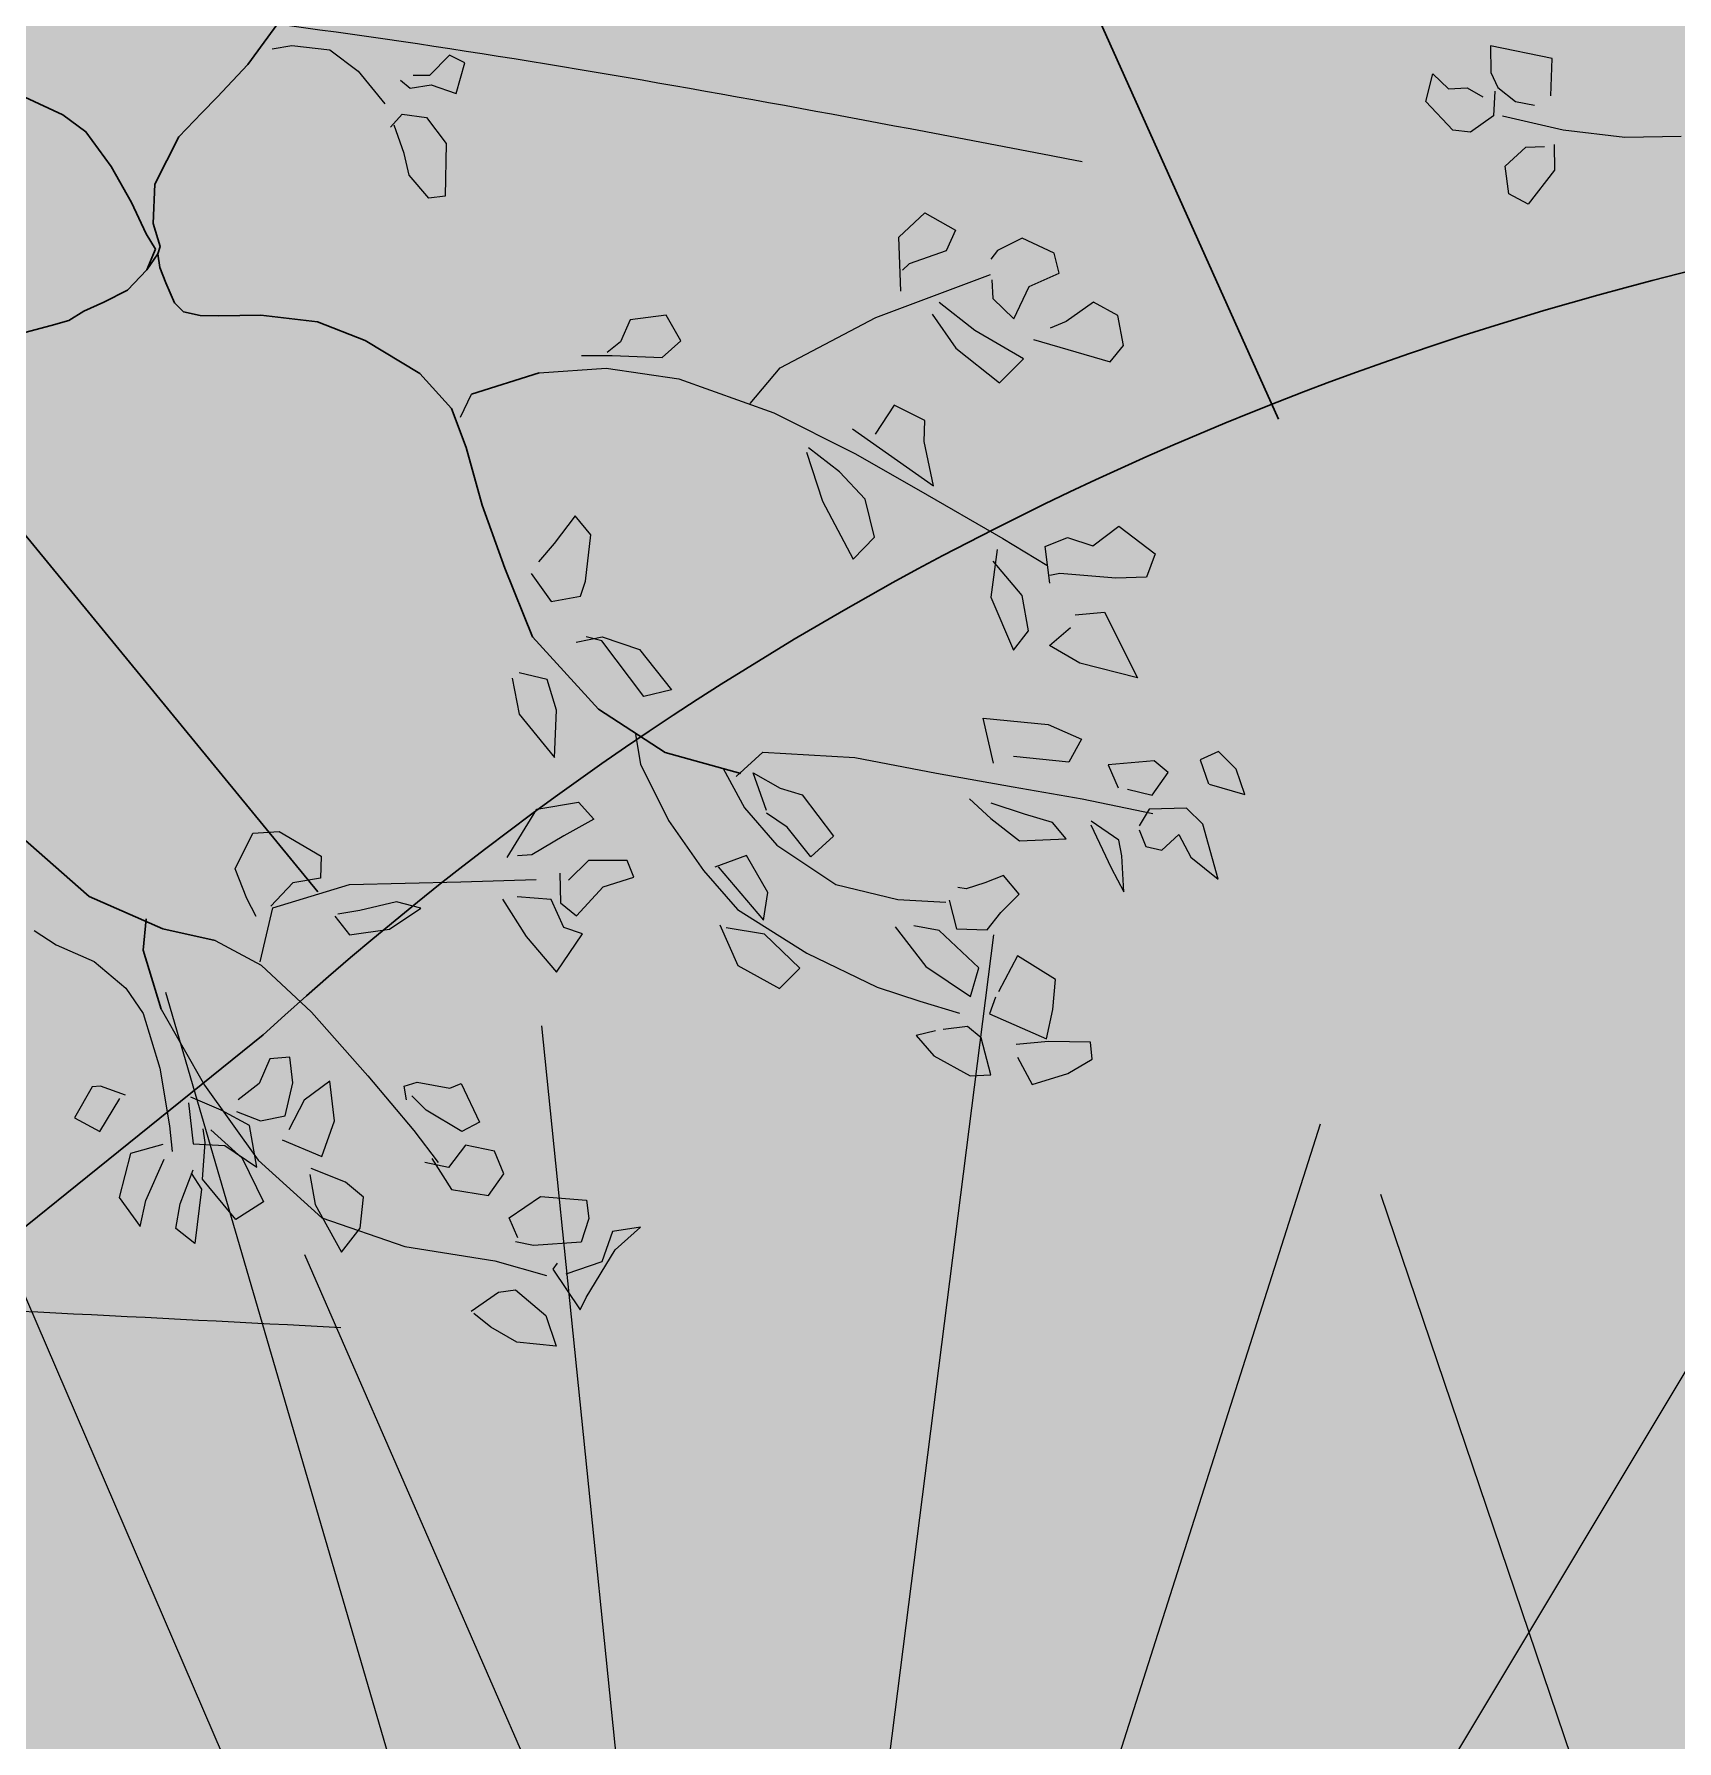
# Model space of a CAD drawing. Header units: millimetres. Extents: x 5637 to 6048, y 3385 to 3927.
# Drawn here: x 5688.579 to 5690.806, y 3712.512 to 3714.825 of the extents above; entities that cross this region are included whole.
import ezdxf

# ---------------------------------------------------------------- set-up
doc = ezdxf.new("R2010")
doc.units = ezdxf.units.MM
doc.layers.add('Contour Lines', color=253, linetype='Continuous')
for name, color, linetype, lineweight in [('fences', 224, 'ограждение1', 80), ('ground 1', 7, 'Continuous', 30), ('hatch', 253, 'Continuous', 13), ('project gr', 250, 'Continuous', 30), ('road', 19, 'Continuous', 30), ('trees new', 7, 'Continuous', 20)]:
    doc.layers.add(name, color=color, linetype=linetype, lineweight=lineweight)
doc.layers.add('plants1', color=7, linetype='Continuous', true_color=0x89ee5d)
doc.styles.get("Standard").update_dxf_attribs({"font": 'arial.ttf'})
doc.linetypes.add('ограждение1', pattern='A,0.25,-0.1,[133,ltypeshp.shx,S=0.1,R=0,X=-0.1,Y=0],-0.1,1', length=1.45)
pattern_1 = [(45, (2816.368087035456, -1263.747613335156), (-0.7071067811865475, 0.7071067811865476), [])]

# ---------------------------------------------------------------- blocks, each defined once
blk = doc.blocks.new('LCCNDP03')
at = {"color": 0}
for p in [(-0.0941751509123514, 0.5128784620990025), (0.119837374692379, 0.4960964139100846), (0.0007915872735804, 0.4899971324113929), (-0.1994896073190609, 0.4570397120349153), (-0.2952287694253319, 0.4376425614932206), (-0.3152544819004565, 0.3610872141856145)]:
    blk.add_line(p, (-0.0090029059731876, -0.0058595536021218), dxfattribs=at)
at = {"color": 0, "flags": 1}
for tag, p in [('SIZE', (0, 0)), ('ITEM', (0, -0.0700688742732072))]:
    blk.add_attdef(tag, p, '', height=0.0408735099927135, dxfattribs=at)
blk = doc.blocks.new('0124')
at = {"color": 33, "linetype": 'Continuous'}
for p, q in [((2624.075812313599, 4778.553252549012), (2624.109210928978, 4778.558901719708)), ((2624.109210928978, 4778.558901719708), (2624.173959873448, 4778.551299334513)), ((2624.173959873448, 4778.551299334513), (2624.221908092302, 4778.515014463603)), ((2624.221908092302, 4778.515014463603), (2624.2668623278, 4778.459888878265)), ((2624.528308777029, 4778.00404593136), (2624.6421509772, 4778.011910503102)), ((2624.6421509772, 4778.011910503102), (2624.764862149226, 4777.9938133449)), ((2624.764862149226, 4777.9938133449), (2624.925881777009, 4777.936213347312)), ((2624.395417682235, 4777.929155508103), (2624.413762464148, 4777.968061055823)), ((2624.925881777009, 4777.936213347312), (2625.063568805465, 4777.867262821314)), ((2625.063568805465, 4777.867262821314), (2625.171435537018, 4777.805514162021)), ((2625.171435537018, 4777.805514162021), (2625.314027892635, 4777.723557446203)), ((2625.314027892635, 4777.723557446203), (2625.388843855558, 4777.678281503296)), ((2624.691735309359, 4777.391141390217), (2624.700112159298, 4777.340674938947)), ((2624.86236734337, 4777.320259214794), (2624.907288573397, 4777.361239093367)), ((2624.907288573397, 4777.361239093367), (2625.063595433676, 4777.352074424795)), ((2625.063595433676, 4777.352074424795), (2625.201885626315, 4777.325789550803)), ((2624.700112159298, 4777.340674938947), (2624.74742530919, 4777.245224536375)), ((2625.201885626315, 4777.325789550803), (2625.331867350939, 4777.302725382162)), ((2625.331867350939, 4777.302725382162), (2625.448770568346, 4777.282239763896)), ((2625.448770568346, 4777.282239763896), (2625.568232711383, 4777.257063389853)), ((2624.74742530919, 4777.245224536375), (2624.806729566792, 4777.160872371729)), ((2624.806729566792, 4777.160872371729), (2624.864267649559, 4777.094809457924)), ((2624.864267649559, 4777.094809457924), (2624.98180868085, 4777.020678572178)), ((2622.260327160922, 4777.032809477346), (2622.157639832362, 4777.056377222089)), ((2623.979652822158, 4777.042185364082), (2624.057514652431, 4777.000367973333)), ((2622.365184239902, 4777.019957731182), (2622.260327160922, 4777.032809477346)), ((2622.460336671237, 4777.021898144671), (2622.365184239902, 4777.019957731182)), ((2624.98180868085, 4777.020678572178), (2625.101237723971, 4776.962792704622)), ((2624.057514652431, 4777.000367973333), (2624.142609120824, 4776.920869797383)), ((2625.101237723971, 4776.962792704622), (2625.17357146409, 4776.939471444758)), ((2623.887797130992, 4776.925811362231), (2623.961498983903, 4776.797010432563)), ((2624.142609120824, 4776.920869797383), (2624.238305295412, 4776.812583865196)), ((2625.17357146409, 4776.939471444758), (2625.240406806614, 4776.919197001598)), ((2624.238305295412, 4776.812583865196), (2624.316018168937, 4776.719891769007)), ((2623.961498983903, 4776.797010432563), (2624.052314610334, 4776.669930510523)), ((2624.316018168937, 4776.719891769007), (2624.35724299151, 4776.665683069817)), ((2624.052314610334, 4776.669930510523), (2624.159940265776, 4776.571847412783)), ((2624.159940265776, 4776.571847412783), (2624.300726858238, 4776.523616151588)), ((2624.300726858238, 4776.523616151588), (2624.45330684362, 4776.499222425935)), ((2624.45330684362, 4776.499222425935), (2624.540645624485, 4776.474113238496))]:
    blk.add_line(p, q, dxfattribs=at)
at = {"color": 92, "linetype": 'Continuous'}
for p, q in [((2624.376583329967, 4778.542467448973), (2624.342432055883, 4778.507947837228)), ((2624.402275801711, 4778.529543064109), (2624.376583329967, 4778.542467448973)), ((2624.387867480439, 4778.477140509218), (2624.402275801711, 4778.529543064109)), ((2624.293788647302, 4778.500153191775), (2624.309982979333, 4778.486270612655)), ((2624.309982979333, 4778.486270612655), (2624.345264692998, 4778.491813936047)), ((2624.342432055883, 4778.507947837228), (2624.315033372011, 4778.508039197382)), ((2624.345264692998, 4778.491813936047), (2624.387867480439, 4778.477140509218)), ((2624.2768338985, 4778.420509590467), (2624.296058622271, 4778.442200081759)), ((2624.299727464654, 4778.375804552546), (2624.282709331624, 4778.423971088866)), ((2624.296058622271, 4778.442200081759), (2624.337316969467, 4778.436741684241)), ((2624.337316969467, 4778.436741684241), (2624.370650357803, 4778.392944190875)), ((2624.370650357803, 4778.392944190875), (2624.369170915556, 4778.303266158714)), ((2624.307949264619, 4778.338805063286), (2624.299727464654, 4778.375804552546)), ((2624.341598653993, 4778.30031925336), (2624.307949264619, 4778.338805063286)), ((2624.369170915556, 4778.303266158714), (2624.341598653993, 4778.30031925336)), ((2625.137972245276, 4778.23384747523), (2625.181977110303, 4778.275387635235)), ((2625.181977110303, 4778.275387635235), (2625.23409552294, 4778.245703560975)), ((2625.141110552645, 4778.14236990773), (2625.137972245276, 4778.23384747523)), ((2625.23409552294, 4778.245703560975), (2625.217880761916, 4778.210903523651)), ((2625.346683629485, 4778.232256928357), (2625.304820128152, 4778.211127131906)), ((2625.400956343391, 4778.207014642621), (2625.346683629485, 4778.232256928357)), ((2625.217880761916, 4778.210903523651), (2625.155168237249, 4778.188714389862)), ((2625.304820128152, 4778.211127131906), (2625.293575526157, 4778.196571598669)), ((2625.409356002294, 4778.173048604315), (2625.400956343391, 4778.207014642621)), ((2625.155168237249, 4778.188714389862), (2625.144146025594, 4778.177951807291)), ((2625.295296744884, 4778.161482039956), (2625.29723982064, 4778.130176336109)), ((2625.35887760195, 4778.150146716257), (2625.409356002294, 4778.173048604315)), ((2625.332989617421, 4778.095368800395), (2625.35887760195, 4778.150146716257)), ((2625.194578753397, 4778.103484181212), (2625.234647784232, 4778.045596585033)), ((2625.266640209144, 4778.075674674911), (2625.206134275215, 4778.123342568739)), ((2625.29723982064, 4778.130176336109), (2625.332989617421, 4778.095368800395)), ((2625.467885493895, 4778.12397237292), (2625.4215451602, 4778.090934110966)), ((2625.509062634658, 4778.101017571795), (2625.467885493895, 4778.12397237292)), ((2624.682865659675, 4778.093925917239), (2624.666512756551, 4778.056847647428)), ((2624.743792271878, 4778.101767041479), (2624.682865659675, 4778.093925917239)), ((2624.768652917896, 4778.058466326534), (2624.743792271878, 4778.101767041479)), ((2625.348852333976, 4778.027496202635), (2625.266640209144, 4778.075674674911)), ((2625.4215451602, 4778.090934110966), (2625.394425535681, 4778.079595702766)), ((2625.518367300995, 4778.0502639799), (2625.509062634658, 4778.101017571795)), ((2624.666512756551, 4778.056847647428), (2624.643704509718, 4778.038406582941)), ((2624.736740459975, 4778.029907769392), (2624.768652917896, 4778.058466326534)), ((2625.365914900111, 4778.060722309587), (2625.495962345253, 4778.022667631605)), ((2625.495962345253, 4778.022667631605), (2625.518367300995, 4778.0502639799)), ((2624.599945772489, 4778.033364852527), (2624.651910596953, 4778.033361902041)), ((2624.651910596953, 4778.033361902041), (2624.736740459975, 4778.029907769392)), ((2625.234647784232, 4778.045596585033), (2625.308697113789, 4777.9872454225)), ((2625.308697113789, 4777.9872454225), (2625.348852333976, 4778.027496202635)), ((2625.129775578348, 4777.949047669179), (2625.097608869612, 4777.899963538724)), ((2625.182111833419, 4777.923156812242), (2625.129775578348, 4777.949047669179)), ((2625.059401974754, 4777.909053575349), (2625.196426473927, 4777.812769799339)), ((2625.180968554557, 4777.887468532064), (2625.182111833419, 4777.923156812242)), ((2625.037198447044, 4777.83655846547), (2624.984770087364, 4777.876912008407)), ((2625.196426473927, 4777.812769799339), (2625.180968554557, 4777.887468532064)), ((2624.9815013259, 4777.869496247782), (2625.008757684718, 4777.786498326141)), ((2625.08075889634, 4777.789884128486), (2625.037198447044, 4777.83655846547)), ((2625.008757684718, 4777.786498326141), (2625.060636586483, 4777.688361547244)), ((2625.096843736576, 4777.725799933492), (2625.08075889634, 4777.789884128486)), ((2624.589680558628, 4777.761619394905), (2624.553881780837, 4777.715034554)), ((2624.616149524823, 4777.729637786454), (2624.589680558628, 4777.761619394905)), ((2624.606823994475, 4777.651066522542), (2624.616149524823, 4777.729637786454)), ((2625.46635148435, 4777.710980060613), (2625.510808986418, 4777.744128717775)), ((2625.510808986418, 4777.744128717775), (2625.572305148804, 4777.697160311499)), ((2624.553881780837, 4777.715034554), (2624.527489038157, 4777.683870593352)), ((2625.060636586483, 4777.688361547244), (2625.096843736576, 4777.725799933492)), ((2625.304408533456, 4777.704498243967), (2625.293999430604, 4777.623713307632)), ((2625.385962045307, 4777.709610302776), (2625.423699617606, 4777.724894254386)), ((2625.393658391466, 4777.647537604382), (2625.385962045307, 4777.709610302776)), ((2625.423699617606, 4777.724894254386), (2625.46635148435, 4777.710980060613)), ((2625.347083263164, 4777.626684062594), (2625.297599807544, 4777.685119086894)), ((2625.572305148804, 4777.697160311499), (2625.557706297668, 4777.65769742859)), ((2624.514987019311, 4777.664058574276), (2624.549044247676, 4777.616417213887)), ((2624.598718401523, 4777.625680209069), (2624.606823994475, 4777.651066522542)), ((2625.410689363783, 4777.664035636589), (2625.393472409506, 4777.660477009706)), ((2625.505652677065, 4777.65618592755), (2625.410689363783, 4777.664035636589)), ((2625.557706297668, 4777.65769742859), (2625.505652677065, 4777.65618592755)), ((2624.549044247676, 4777.616417213887), (2624.598718401523, 4777.625680209069)), ((2625.293999430604, 4777.623713307632), (2625.332201609199, 4777.5339858462)), ((2625.357737450964, 4777.566724270537), (2625.347083263164, 4777.626684062594)), ((2625.436814043577, 4777.594037132432), (2625.48622582359, 4777.598747410577)), ((2625.48622582359, 4777.598747410577), (2625.542056103913, 4777.487445888044)), ((2624.591311138392, 4777.547758582978), (2624.63529654721, 4777.556588449501)), ((2624.634896564585, 4777.549766595782), (2624.607897596684, 4777.556675261753)), ((2624.63529654721, 4777.556588449501), (2624.698304377265, 4777.535402102375)), ((2625.332201609199, 4777.5339858462), (2625.357737450964, 4777.566724270537)), ((2625.393132769306, 4777.541826703788), (2625.428939403459, 4777.572434140509)), ((2624.705919783652, 4777.455837548278), (2624.634896564585, 4777.549766595782)), ((2624.698304377265, 4777.535402102375), (2624.752858219548, 4777.466776039889)), ((2625.444300670321, 4777.512198360439), (2625.393132769306, 4777.541826703788)), ((2625.542056103913, 4777.487445888044), (2625.444300670321, 4777.512198360439)), ((2624.482843977963, 4777.486409087727), (2624.494395050174, 4777.425634598352)), ((2624.542251332787, 4777.484450104899), (2624.494718809288, 4777.49560202117)), ((2624.558105926321, 4777.432550363416), (2624.542251332787, 4777.484450104899)), ((2624.752858219548, 4777.466776039889), (2624.705919783652, 4777.455837548278)), ((2624.494395050174, 4777.425634598352), (2624.554335546806, 4777.352133729021)), ((2624.554335546806, 4777.352133729021), (2624.558105926321, 4777.432550363416)), ((2625.281055869474, 4777.419067414681), (2625.390953322781, 4777.408064874013)), ((2625.298312638888, 4777.342748116472), (2625.281055869474, 4777.419067414681)), ((2625.390953322781, 4777.408064874013), (2625.447148318498, 4777.383462863634)), ((2625.447148318498, 4777.383462863634), (2625.425959823324, 4777.34439091184)), ((2625.425959823324, 4777.34439091184), (2625.332026721998, 4777.353699874804)), ((2625.679278989313, 4777.362245035879), (2625.648211294701, 4777.348094233787)), ((2625.709647212957, 4777.33232113616), (2625.679278989313, 4777.362245035879)), ((2624.891070360624, 4777.32630235231), (2624.936767625705, 4777.300038645529)), ((2624.913789642951, 4777.262591273814), (2624.891070360624, 4777.32630235231)), ((2625.570641288538, 4777.346554601892), (2625.492769458356, 4777.339711582398)), ((2625.492769458356, 4777.339711582398), (2625.509379752398, 4777.30070059654)), ((2625.567218770539, 4777.288182273583), (2625.594065123051, 4777.326927054353)), ((2625.594065123051, 4777.326927054353), (2625.570641288538, 4777.346554601892)), ((2625.648211294701, 4777.348094233787), (2625.662849960969, 4777.307679191608)), ((2625.724152285033, 4777.289627594837), (2625.709647212957, 4777.33232113616)), ((2624.936767625705, 4777.300038645529), (2624.973900043862, 4777.288734403171)), ((2625.52529957298, 4777.298247519119), (2625.567218770539, 4777.288182273583)), ((2625.663746845383, 4777.306864494293), (2625.724152285033, 4777.289627594837)), ((2624.47447784177, 4777.182607522347), (2624.52464879911, 4777.264867110053)), ((2624.52464879911, 4777.264867110053), (2624.595265320332, 4777.276703627436)), ((2624.595265320332, 4777.276703627436), (2624.620970463, 4777.247806119641)), ((2624.973900043862, 4777.288734403171), (2625.027428488742, 4777.218653368008)), ((2625.257898619978, 4777.281972029682), (2625.293742027461, 4777.248683226742)), ((2625.350858445016, 4777.255985641676), (2625.294312012667, 4777.27451593559)), ((2625.562075033818, 4777.264899503984), (2625.545278856107, 4777.236216751608)), ((2625.625479271382, 4777.266507600198), (2625.562075033818, 4777.264899503984)), ((2625.653156308474, 4777.239018696624), (2625.625479271382, 4777.266507600198)), ((2624.620970463, 4777.247806119641), (2624.570180876174, 4777.219596829388)), ((2624.948953475145, 4777.233901289707), (2624.913522987867, 4777.258043371335)), ((2625.293742027461, 4777.248683226742), (2625.342547147238, 4777.210823892145)), ((2625.398212842919, 4777.241795726548), (2625.350858445016, 4777.255985641676)), ((2625.421182800948, 4777.214582810985), (2625.398212842919, 4777.241795726548)), ((2625.463184177727, 4777.237986292022), (2625.497652820199, 4777.16521679155)), ((2625.510808805833, 4777.212371689753), (2625.463539628954, 4777.244048646028)), ((2625.678893409912, 4777.146220667915), (2625.653156308474, 4777.239018696624)), ((2624.01321031513, 4777.163246200823), (2624.043214866235, 4777.223865946935)), ((2624.043214866235, 4777.223865946935), (2624.087781691736, 4777.226578528508)), ((2624.087781691736, 4777.226578528508), (2624.159052278036, 4777.185124781463)), ((2624.570180876174, 4777.219596829388), (2624.51630466807, 4777.187000414907)), ((2624.988526137503, 4777.183659340366), (2624.948953475145, 4777.233901289707)), ((2625.027428488742, 4777.218653368008), (2624.988526137503, 4777.183659340366)), ((2625.342547147238, 4777.210823892145), (2625.421182800948, 4777.214582810985)), ((2625.515847332013, 4777.18544802892), (2625.510808805833, 4777.212371689753)), ((2625.544878606826, 4777.229390349989), (2625.556462778954, 4777.201325354128)), ((2625.58350173035, 4777.195176454529), (2625.61245206539, 4777.221626919891)), ((2625.61245206539, 4777.221626919891), (2625.63287255408, 4777.183154643338)), ((2624.159052278036, 4777.185124781463), (2624.15781538847, 4777.147917768515)), ((2624.51630466807, 4777.187000414907), (2624.491649997989, 4777.185402101615)), ((2624.880018189154, 4777.186215447242), (2624.825960813647, 4777.166562719332)), ((2624.916010636909, 4777.123245787183), (2624.880018189154, 4777.186215447242)), ((2625.51888567841, 4777.124410551598), (2625.515847332013, 4777.18544802892)), ((2625.556462778954, 4777.201325354128), (2625.58350173035, 4777.195176454529)), ((2625.63287255408, 4777.183154643338), (2625.678893409912, 4777.146220667915)), ((2622.137058107266, 4777.175739790959), (2622.137613128955, 4777.130576816358)), ((2622.241836962481, 4777.153868750836), (2622.137058107266, 4777.175739790959)), ((2622.239392648783, 4777.090706730485), (2622.241836962481, 4777.153868750836)), ((2624.032959351556, 4777.113399886825), (2624.01321031513, 4777.163246200823)), ((2624.563622657597, 4777.156078143791), (2624.564459129519, 4777.105821063657)), ((2624.61212943017, 4777.177575975529), (2624.578067752195, 4777.144584459015)), ((2624.677323155315, 4777.177559491671), (2624.61212943017, 4777.177575975529)), ((2624.636901546701, 4777.13276535696), (2624.688902779543, 4777.149494762464)), ((2624.688902779543, 4777.149494762464), (2624.677323155315, 4777.177559491671)), ((2624.831653839927, 4777.166991033433), (2624.908547677553, 4777.076519203079)), ((2625.315491075311, 4777.152313037773), (2625.283575308928, 4777.139731618156)), ((2625.341960041505, 4777.120331429322), (2625.315491075311, 4777.152313037773)), ((2625.497652820199, 4777.16521679155), (2625.51888567841, 4777.124410551598)), ((2622.027561366841, 4777.081198824835), (2622.039535429164, 4777.127992967694)), ((2622.039535429164, 4777.127992967694), (2622.066098304294, 4777.102802566233)), ((2622.137613128955, 4777.130576816358), (2622.149854549729, 4777.104725132675)), ((2624.111054811516, 4777.140012727858), (2624.073768370168, 4777.100355854629)), ((2624.15781538847, 4777.147917768515), (2624.111054811516, 4777.140012727858)), ((2624.591505670625, 4777.083690211977), (2624.636901546701, 4777.13276535696)), ((2624.908547677553, 4777.076519203079), (2624.916010636909, 4777.123245787183)), ((2625.251792870087, 4777.129424149779), (2625.237755881132, 4777.131766831995)), ((2625.283575308928, 4777.139731618156), (2625.251792870087, 4777.129424149779)), ((2625.310860219761, 4777.089443456686), (2625.341960041505, 4777.120331429322)), ((2622.066098304294, 4777.102802566233), (2622.097624142933, 4777.104557885378)), ((2622.097624142933, 4777.104557885378), (2622.124362802286, 4777.089283529222)), ((2622.144395779768, 4777.098464577442), (2622.142480283744, 4777.056650490606)), ((2622.149854549729, 4777.104725132675), (2622.179486141313, 4777.081477771188)), ((2624.049117275208, 4777.082784951715), (2624.032959351556, 4777.113399886825)), ((2624.224515798367, 4777.093041371098), (2624.187302440431, 4777.086853757755)), ((2624.286783809008, 4777.107649151455), (2624.224515798367, 4777.093041371098)), ((2624.274613503935, 4777.061194007458), (2624.327726155163, 4777.096879070496)), ((2624.327726155163, 4777.096879070496), (2624.286783809008, 4777.107649151455)), ((2624.466578224755, 4777.112322180634), (2624.506336069108, 4777.049127182261)), ((2624.548717167878, 4777.111307592033), (2624.491370503622, 4777.11618963061)), ((2624.570535990675, 4777.064383800474), (2624.548717167878, 4777.111307592033)), ((2624.564459129519, 4777.105821063657), (2624.591505670625, 4777.083690211977)), ((2625.223282501172, 4777.110555304498), (2625.23554902374, 4777.061905256478)), ((2622.073272904245, 4777.032428271236), (2622.027561366841, 4777.081198824835)), ((2622.179486141313, 4777.081477771188), (2622.211940850237, 4777.074722665441)), ((2624.182372971025, 4777.083336795098), (2624.206959105598, 4777.051465581852)), ((2624.602010551499, 4777.053406729134), (2624.570535990675, 4777.064383800474)), ((2624.83439671257, 4777.068691345559), (2624.865322082133, 4776.999935586162)), ((2624.90999385152, 4777.052850050264), (2624.845422499341, 4777.063481338509)), ((2625.131792952507, 4777.064949422957), (2625.183616158047, 4776.998007686052)), ((2625.206094197205, 4777.059073294229), (2625.163090893828, 4777.066915771537)), ((2625.287425052058, 4777.060387854469), (2625.310860219761, 4777.089443456686)), ((2622.142480283744, 4777.056650490606), (2622.103260590719, 4777.029012484777)), ((2624.206959105598, 4777.051465581852), (2624.274613503935, 4777.061194007458)), ((2624.506336069108, 4777.049127182261), (2624.557569028812, 4776.988307811521)), ((2624.557569028812, 4776.988307811521), (2624.602010551499, 4777.053406729134)), ((2624.969926225132, 4776.995322037207), (2624.90999385152, 4777.052850050264)), ((2625.273246710836, 4776.995796298163), (2625.206094197205, 4777.059073294229)), ((2625.23554902374, 4777.061905256478), (2625.287425052058, 4777.060387854469)), ((2622.103260590719, 4777.029012484777), (2622.073272904245, 4777.032428271236)), ((2622.197212617822, 4777.003789516366), (2622.2286573949, 4777.00479293034)), ((2622.245191653523, 4777.008255884922), (2622.245914871554, 4776.964609784398)), ((2625.338694420144, 4777.016300839714), (2625.306757958113, 4776.955032255748)), ((2625.403414812595, 4776.975988694352), (2625.338694420144, 4777.016300839714)), ((2622.162247791152, 4776.971842820801), (2622.197212617822, 4777.003789516366)), ((2624.865322082133, 4776.999935586162), (2624.935775484358, 4776.960811521268)), ((2624.935775484358, 4776.960811521268), (2624.969926225132, 4776.995322037207)), ((2625.183616158047, 4776.998007686052), (2625.25905569869, 4776.94717786479)), ((2625.25905569869, 4776.94717786479), (2625.273246710836, 4776.995796298163)), ((2625.398553976995, 4776.925308114678), (2625.403414812595, 4776.975988694352)), ((2622.168253479328, 4776.924536703758), (2622.162247791152, 4776.971842820801)), ((2622.245914871554, 4776.964609784398), (2622.20137926333, 4776.9070079515)), ((2622.20137926333, 4776.9070079515), (2622.168253479328, 4776.924536703758)), ((2625.30151756888, 4776.946212438803), (2625.291355566605, 4776.917898255023)), ((2625.291355566605, 4776.917898255023), (2625.388088911258, 4776.87571367243)), ((2625.388088911258, 4776.87571367243), (2625.398553976995, 4776.925308114678)), ((2625.199902692973, 4776.889029277374), (2625.167307351307, 4776.88104667659)), ((2625.254194596434, 4776.896492737214), (2625.213260106645, 4776.891285413992)), ((2625.277604787239, 4776.876865989637), (2625.254194596434, 4776.896492737214)), ((2625.167307351307, 4776.88104667659), (2625.197413201112, 4776.846570059837)), ((2625.293782971522, 4776.814295979516), (2625.277604787239, 4776.876865989637)), ((2625.391587919427, 4776.870944979541), (2625.336487661044, 4776.865806120641)), ((2625.462385341398, 4776.869833262451), (2625.391587919427, 4776.870944979541)), ((2625.465403427162, 4776.840750860144), (2625.462385341398, 4776.869833262451)), ((2624.07183926262, 4776.84181680487), (2624.054238571758, 4776.799490611716)), ((2624.106006249431, 4776.844381608257), (2624.07183926262, 4776.84181680487)), ((2624.111003552676, 4776.800721310186), (2624.106006249431, 4776.844381608257)), ((2625.197413201112, 4776.846570059837), (2625.258719100293, 4776.812545873442)), ((2625.339004030462, 4776.844355988116), (2625.363691632097, 4776.798026103466)), ((2625.424298934798, 4776.816532681787), (2625.465403427162, 4776.840750860144)), ((2624.173546341422, 4776.803904136744), (2624.130070238662, 4776.77146004835)), ((2624.181872916912, 4776.736468838556), (2624.173546341422, 4776.803904136744)), ((2624.29963455164, 4776.794991606575), (2624.321776160764, 4776.802062914867)), ((2624.321776160764, 4776.802062914867), (2624.376928540255, 4776.791979321401)), ((2625.258719100293, 4776.812545873442), (2625.293782971522, 4776.814295979516)), ((2625.363691632097, 4776.798026103466), (2625.424298934798, 4776.816532681787)), ((2623.771004755522, 4776.793950746009), (2623.741297139175, 4776.741537669752)), ((2623.785402745002, 4776.795364448987), (2623.771004755522, 4776.793950746009)), ((2623.784222581327, 4776.718302917269), (2623.818103053044, 4776.774060127476)), ((2623.827309202418, 4776.779889247407), (2623.785402745002, 4776.795364448987)), ((2623.98960093457, 4776.754525438061), (2623.937989459903, 4776.776456998264)), ((2624.054238571758, 4776.799490611716), (2624.018604715331, 4776.771907796795)), ((2624.098295656188, 4776.745175175795), (2624.111003552676, 4776.800721310186)), ((2624.303949504446, 4776.771916360667), (2624.29963455164, 4776.794991606575)), ((2624.336960274815, 4776.754761458908), (2624.312866760785, 4776.779000935678)), ((2624.376928540255, 4776.791979321401), (2624.396294714587, 4776.799970907657)), ((2624.396294714587, 4776.799970907657), (2624.427402224335, 4776.734243784654)), ((2623.934061254233, 4776.766968377406), (2623.942253889503, 4776.697239260363)), ((2624.037885897579, 4776.72838761626), (2623.98960093457, 4776.754525438061)), ((2624.015566200573, 4776.752307582659), (2624.056201908144, 4776.736229832854)), ((2624.056201908144, 4776.736229832854), (2624.098295656188, 4776.745175175795)), ((2624.130070238662, 4776.77146004835), (2624.104453723775, 4776.721234316215)), ((2624.397191697295, 4776.718523066782), (2624.336960274815, 4776.754761458908)), ((2623.741297139175, 4776.741537669752), (2623.784222581327, 4776.718302917269)), ((2623.962416874307, 4776.699885615729), (2623.959043603969, 4776.722910211939)), ((2623.972183441856, 4776.721377679137), (2624.025113517884, 4776.673391866415)), ((2624.049831985475, 4776.658240127654), (2624.037885897579, 4776.72838761626)), ((2624.160385639525, 4776.676111813737), (2624.181872916912, 4776.736468838556)), ((2624.427402224335, 4776.734243784654), (2624.397191697295, 4776.718523066782)), ((2623.890879394894, 4776.696213380685), (2623.835989025073, 4776.681066740869)), ((2623.942253889503, 4776.697239260363), (2623.996104975037, 4776.694929316021)), ((2623.957835098059, 4776.637775267698), (2623.962416874307, 4776.699885615729)), ((2623.996104975037, 4776.694929316021), (2624.049831985475, 4776.658240127654)), ((2624.093070979684, 4776.70440055049), (2624.160385639525, 4776.676111813737)), ((2624.403389481726, 4776.69533742567), (2624.374713658135, 4776.657457458603)), ((2624.452849101595, 4776.684830066005), (2624.403389481726, 4776.69533742567)), ((2623.835989025073, 4776.681066740869), (2623.817087421696, 4776.606784931398)), ((2623.862066688186, 4776.601661509503), (2623.892814104408, 4776.671535696361)), ((2624.025113517884, 4776.673391866415), (2624.061380743743, 4776.598997252555)), ((2624.374713658135, 4776.657457458603), (2624.334579400252, 4776.66589839072)), ((2624.346325451935, 4776.672817106269), (2624.380066679262, 4776.619864062441)), ((2624.468562244567, 4776.646629229559), (2624.452849101595, 4776.684830066005)), ((2623.920258743673, 4776.595798791444), (2623.942044660223, 4776.653699371464)), ((2623.938541930514, 4776.647986319857), (2623.956327627491, 4776.62073279924)), ((2624.014276853177, 4776.569047639157), (2623.957835098059, 4776.637775267698)), ((2624.139685656468, 4776.645371619284), (2624.148994870711, 4776.594617760731)), ((2624.200358017853, 4776.632687170212), (2624.14219086106, 4776.655876028462)), ((2624.230992629926, 4776.607306625067), (2624.200358017853, 4776.632687170212)), ((2624.442799731218, 4776.610102669115), (2624.468562244567, 4776.646629229559)), ((2623.817087421696, 4776.606784931398), (2623.852310987757, 4776.557677576298)), ((2623.852310987757, 4776.557677576298), (2623.862066688186, 4776.601661509503)), ((2623.956327627491, 4776.62073279924), (2623.944905091593, 4776.528785250257)), ((2624.225056784315, 4776.554402743856), (2624.230992629926, 4776.607306625067)), ((2624.380066679262, 4776.619864062441), (2624.442799731218, 4776.610102669115)), ((2624.477434801149, 4776.572316613395), (2624.530547452377, 4776.608001676429)), ((2624.530547452377, 4776.608001676429), (2624.608609812424, 4776.601905023947)), ((2624.608609812424, 4776.601905023947), (2624.612480251205, 4776.571248424608)), ((2623.912634270361, 4776.553860098988), (2623.920258743673, 4776.595798791444)), ((2624.061380743743, 4776.598997252555), (2624.014276853177, 4776.569047639157)), ((2624.148994870711, 4776.594617760731), (2624.193379121003, 4776.513659466545)), ((2624.492424370744, 4776.537964191873), (2624.477434801149, 4776.572316613395)), ((2624.612480251205, 4776.571248424608), (2624.599724248196, 4776.530915380124)), ((2623.944905091593, 4776.528785250257), (2623.912634270361, 4776.553860098988)), ((2624.193379121003, 4776.513659466545), (2624.225056784315, 4776.554402743856)), ((2624.652755692995, 4776.549104039554), (2624.634621425311, 4776.497677493536)), ((2624.700408873116, 4776.556199197449), (2624.652755692995, 4776.549104039554)), ((2624.657523016187, 4776.517632742896), (2624.700408873116, 4776.556199197449)), ((2624.519063339515, 4776.524993438556), (2624.488258724867, 4776.531363128567)), ((2624.599724248196, 4776.530915380124), (2624.519063339515, 4776.524993438556)), ((2624.608377989559, 4776.436837223672), (2624.657523016187, 4776.517632742896)), ((2624.558889986031, 4776.495272514625), (2624.551682250277, 4776.485043826801)), ((2624.551682250277, 4776.485043826801), (2624.597719085496, 4776.416159590925)), ((2624.634621425311, 4776.497677493536), (2624.573875980511, 4776.476892682728)), ((2624.413351184884, 4776.414041048898), (2624.459651268429, 4776.446314996579)), ((2624.459651268429, 4776.446314996579), (2624.488209477204, 4776.449966204049)), ((2624.488209477204, 4776.449966204049), (2624.539523643341, 4776.406643236911)), ((2624.597719085496, 4776.416159590925), (2624.608377989559, 4776.436837223672)), ((2624.446725529499, 4776.386975644864), (2624.41783587361, 4776.409972110219)), ((2624.539523643341, 4776.406643236911), (2624.557260801847, 4776.354628552321)), ((2624.490584494353, 4776.361581833004), (2624.446725529499, 4776.386975644864)), ((2624.557260801847, 4776.354628552321), (2624.490584494353, 4776.361581833004))]:
    blk.add_line(p, q, dxfattribs=at)
at = {"color": 222, "linetype": 'Continuous', "lineweight": 30}
for p, q in [((2624.413762464148, 4777.968061055823), (2624.528308777029, 4778.00404593136)), ((2623.634603492092, 4777.232326098405), (2623.765759362654, 4777.116507647213)), ((2623.765759362654, 4777.116507647213), (2623.891053972656, 4777.061915005663)), ((2623.862768162009, 4777.07902104788), (2623.857752933114, 4777.02570723267)), ((2623.891053972656, 4777.061915005663), (2623.979652822158, 4777.042185364082)), ((2623.857752933114, 4777.02570723267), (2623.887797130992, 4776.925811362231))]:
    blk.add_line(p, q, dxfattribs=at)
for points in [[(2623.878287996186, 4778.21388876844), (2623.862771501378, 4778.239332115663), (2623.837546199726, 4778.292602722268), (2623.803340617298, 4778.353669580236), (2623.760489455762, 4778.412518918813), (2623.721539146451, 4778.441152537932), (2623.657170610186, 4778.471276492316), (2623.613088173605, 4778.492936742898), (2623.533251925648, 4778.549413891651), (2623.48799130346, 4778.599313937039)], [(2623.882517229338, 4778.205462939187), (2623.886080363251, 4778.217977165146), (2623.874189162518, 4778.256839237608), (2623.877176376053, 4778.323898682424), (2623.917786248313, 4778.404204351885), (2623.957010200347, 4778.44460556892), (2623.983132806663, 4778.471240085359), (2624.034552094661, 4778.526378395611), (2624.090016910387, 4778.602180506407), (2624.128946213705, 4778.669857006804), (2624.170516325689, 4778.766462092095), (2624.195320110564, 4778.834971371085), (2624.214736441123, 4778.908341813215), (2624.225781610187, 4778.984019365605), (2624.224597202831, 4779.060409405611), (2624.218884899014, 4779.172509920694), (2624.234104829683, 4779.287011137687), (2624.29794003201, 4779.425016344721)], [(2623.878287996186, 4778.21388876844), (2623.874981354932, 4778.205904786661), (2623.863921401627, 4778.178387108588), (2623.830726490809, 4778.143989400781), (2623.790792204319, 4778.123618125151), (2623.756829346778, 4778.108345592811), (2623.731338964897, 4778.092571734148), (2623.701566818813, 4778.084327767952), (2623.640138895053, 4778.067936587052)], [(2623.863921401627, 4778.178387108588), (2623.882517229338, 4778.205462939187), (2623.885897166053, 4778.182552040543), (2623.89570755372, 4778.156535112997), (2623.910746202614, 4778.122941924535), (2623.925900974993, 4778.107518495899), (2623.953886956727, 4778.101332323654), (2623.985952706635, 4778.100360371111), (2624.056886374589, 4778.101650213186), (2624.15261514086, 4778.090588528914), (2624.233885193201, 4778.058565451786), (2624.326066242103, 4778.003185347289), (2624.380205297594, 4777.943674170797), (2624.404691979427, 4777.877728293328), (2624.432018325246, 4777.779812628786), (2624.470168362812, 4777.673084485117), (2624.51720138158, 4777.556744943691), (2624.629042260822, 4777.433885684515), (2624.741924729509, 4777.360936086028), (2624.870221603945, 4777.32524756288)]]:
    blk.add_lwpolyline(points, dxfattribs=at)
at = {"color": 33, "linetype": 'Continuous'}
for points in [[(2624.886197395783, 4777.952171428915), (2624.936989106239, 4778.012795398985), (2625.098813045437, 4778.097804413687), (2625.29301165926, 4778.170921072572)], [(2624.840458919309, 4777.333354195522), (2624.876237776347, 4777.266741665575), (2624.931110804759, 4777.203559442354), (2625.031132104886, 4777.136817353762), (2625.136419946367, 4777.111563911163), (2625.217395349993, 4777.106816117398)], [(2624.055950206975, 4777.005908564098), (2624.077374321789, 4777.097333289638), (2624.207248876145, 4777.136964714407), (2624.395529633615, 4777.141372908192), (2624.523333611242, 4777.145689870219)], [(2623.673045094959, 4777.059044977529), (2623.710144232954, 4777.034736097527), (2623.774321544525, 4777.006425808468), (2623.828013011334, 4776.961051767357), (2623.857339149762, 4776.918457675859), (2623.885694873491, 4776.825761899535), (2623.902097232066, 4776.728035956725), (2623.906642074527, 4776.684610228727)]]:
    blk.add_lwpolyline(points, dxfattribs=at)

msp = doc.modelspace()

# ---------------------------------------------------------------- hatches: boundary and pattern name
at = {"layer": 'hatch'}
h = msp.add_hatch(dxfattribs=at)
h.set_pattern_fill('ANSI31', color=256, scale=8, style=0)
h.set_pattern_definition(pattern_1)
edge = h.paths.add_edge_path()
edge.add_line((5681.717861684403, 3662.745191514314), (5708.379865006555, 3664.933696125369))
edge.add_arc((5713.219451810619, 3667.17930233383), 5.335198935143152, 204.8916696377363, 275.5225228936467)
edge.add_line((5713.732895531978, 3661.868867019984), (5818.562221441009, 3671.059198216096))
edge.add_arc((5814.821388273876, 3690.234135739634), 19.536429095818, 281.0391611141656, 345.4536598214534)
edge.add_arc((5828.917889487164, 3687.612558022211), 5.328594534298682, 334.6044276593299, 439.8121842158608)
edge.add_line((5829.860387003382, 3692.857137904612), (5821.196507745697, 3693.927754127494))
edge.add_line((5821.196507745697, 3693.927754127494), (5821.163350462273, 3698.626387211156))
edge.add_line((5821.163350462273, 3698.626387211156), (5822.751366257406, 3698.670462603363))
edge.add_arc((5822.674333306773, 3701.4459238352), 2.776530051145117, 271.5898367040771, 361.9955133681444)
edge.add_arc((5787.811571715565, 3700.231222676223), 37.66044675599677, 1.995513368169515, 27.74712978629988)
edge.add_line((5821.141479896906, 3717.764803898685), (5815.110825150305, 3730.65299214686))
edge.add_arc((5808.837259289391, 3727.717458539754), 6.926397777319866, 25.07588376820942, 80.91015836691298)
edge.add_line((5809.931512384694, 3734.556873451359), (5816.865769117916, 3735.208438654118))
edge.add_line((5816.865769117917, 3735.208438654118), (5822.085935056275, 3738.738563963288))
edge.add_arc((5826.046805171409, 3735.447178750425), 5.149923173059109, 140.2742559053538, 208.703020703038)
edge.add_line((5821.529700208637, 3732.973826482002), (5832.00401448334, 3711.476217043873))
edge.add_line((5832.004014483341, 3711.476217043873), (5839.078029451141, 3695.80300683227))
edge.add_line((5839.078029451141, 3695.80300683227), (5843.714293465897, 3685.869731374647))
edge.add_line((5843.714293465898, 3685.869731374647), (5839.001609059736, 3683.44475911684))
edge.add_arc((5812.027927061039, 3691.912843182266), 28.27168138448803, 321.43496505600103, 342.5709057577431, ccw=False)
edge.add_arc((5815.073760319658, 3690.732322132294), 25.173118441348, 273.78629758692523, 319.2135797684263, ccw=False)
edge.add_line((5816.736074044711, 3665.614149325706), (5796.146508893662, 3663.794321092394))
edge.add_line((5796.146508893662, 3663.794321092394), (5694.835238285186, 3654.876884714992))
edge.add_line((5694.835238285186, 3654.876884714992), (5688.623693831469, 3654.401556767669))
edge.add_line((5688.623693831469, 3654.401556767669), (5675.284786681259, 3653.371729471557))
edge.add_line((5675.284786681259, 3653.371729471557), (5681.717861684403, 3662.745191514314))
h = msp.add_hatch(dxfattribs=at)
h.set_pattern_fill('ANSI31', color=256, scale=8, style=0)
h.set_pattern_definition(pattern_1)
edge = h.paths.add_edge_path()
edge.add_line((5690.403124210779, 3726.919632310011), (5676.34211441421, 3711.333046469274))
edge.add_arc((5689.846984792324, 3699.118523878477), 18.20923079239532, 137.8721341180287, 181.0320893666494)
edge.add_line((5671.640708195235, 3698.790532230694), (5672.114585761887, 3693.143533276472))
edge.add_line((5672.114585761887, 3693.143533276472), (5669.545892539129, 3689.924325035302))
edge.add_line((5669.54589253913, 3689.924325035302), (5670.291905796879, 3680.014563592357))
edge.add_line((5670.291905796879, 3680.014563592357), (5673.581641407744, 3675.660168153207))
edge.add_line((5673.581641407744, 3675.660168153207), (5675.184961543018, 3655.912757863684))
edge.add_line((5675.184961543018, 3655.912757863684), (5681.704508234812, 3662.787854261538))
edge.add_arc((5683.633524460472, 3668.61987176804), 6.142762554014521, 191.6976900661575, 251.6976900661557, ccw=False)
edge.add_line((5677.618341031697, 3667.374440070523), (5674.985973516126, 3697.691412991268))
edge.add_arc((5690.116690428968, 3699.005185569844), 15.18764605476393, 141.456472432827, 184.9624422683546, ccw=False)
edge.add_line((5678.237900774294, 3708.46874457398), (5684.411628318818, 3715.349631213012))
edge.add_arc((5694.781410486745, 3706.944585420329), 13.34830240095643, 103.71214568527768, 140.9741083506967, ccw=False)
edge.add_line((5691.617274266229, 3719.91244642226), (5691.066152236915, 3725.367941944483))
edge.add_line((5691.066152236914, 3725.367941944483), (5690.403124210779, 3726.919632310011))
at = {"layer": 'hatch', "true_color": 0xfacfb6}
h = msp.add_hatch(dxfattribs=at)
h.set_pattern_fill('ANSI37', color=254, scale=5, style=0)
h.set_pattern_definition([(45, (2816.368087035456, -1263.747613335156), (-0.4419417382415922, 0.4419417382415922), []), (135, (2816.368087035456, -1263.747613335156), (-0.4419417382415922, -0.4419417382415922), [])])
edge = h.paths.add_edge_path()
edge.add_line((5698.923178659155, 3713.102032493876), (5700.398193842995, 3713.295991716393))
edge.add_arc((5694.035280707354, 3712.394276347791), 6.426488479542146, 8.065918001106862, 35.243829690665)
edge.add_arc((5692.32429052455, 3711.604700088121), 8.28657187850275, 32.87508305540049, 80.1021182388413)
edge.add_arc((5692.64063562603, 3711.461818713282), 8.37969604538771, 82.40146514383122, 118.9300905023855)
edge.add_arc((5697.898964849242, 3704.343050856529), 17.19286791035423, 122.7937488369711, 140.935124058987)
edge.add_line((5684.549856821147, 3715.177995334336), (5678.985052223517, 3709.024454760685))
edge.add_arc((5690.53338793534, 3698.727648223734), 15.47217769327827, 138.2789459130252, 176.9610658165526)
edge.add_arc((5713.974150665761, 3699.878608955577), 38.89258859310137, 180.4872016497002, 187.1696829149396)
edge.add_line((5675.385667875647, 3695.024492822919), (5675.984307627255, 3687.452609525913))
edge.add_line((5675.984307627255, 3687.452609525913), (5677.356649253995, 3687.595971491755))
edge.add_line((5677.356649253995, 3687.595971491755), (5676.49106733571, 3697.706833337047))
edge.add_arc((5689.128283386527, 3698.95045041087), 12.69826023285612, 154.4956127924343, 185.6203297030647, ccw=False)
edge.add_arc((5688.385924855787, 3700.043822502933), 11.57669968275726, 140.3972893940063, 157.7994755087604, ccw=False)
edge.add_arc((5698.676426934804, 3692.416077358542), 24.37730594165729, 135.6006051224909, 142.0021919536563, ccw=False)
edge.add_line((5681.259327703495, 3709.471800718748), (5687.221247258723, 3715.92843850887))
edge.add_arc((5692.583679636518, 3711.64632193758), 6.862375925038079, 61.81296608657817, 141.3912364759869, ccw=False)
edge.add_arc((5692.542545320711, 3712.139368910123), 6.452844564621215, 8.579662869408423, 59.42247052922892, ccw=False)
at = {"layer": 'plants1'}
h = msp.add_hatch(dxfattribs=at)
h.set_pattern_fill('ANSI38', color=256, scale=3, style=0)
h.set_pattern_definition([(45, (2816.368087035456, -1263.747613335156), (-0.2651650429449553, 0.2651650429449554), []), (135, (2816.368087035456, -1263.747613335156), (-0.795495128834866, 0.2651650429449554), [0.9375, -0.5625])])
edge = h.paths.add_edge_path()
edge.add_line((5688.973878565732, 3727.213815340047), (5690.520734171875, 3727.331485010192))
edge.add_line((5690.520734171875, 3727.331485010192), (5676.302089930683, 3711.624075922952))
edge.add_line((5676.302089930683, 3711.624075922952), (5675.700964747133, 3710.951373063134))
edge.add_line((5675.700964747133, 3710.951373063134), (5675.256136382684, 3710.416814601843))
edge.add_line((5675.256136382684, 3710.416814601843), (5674.816837079019, 3709.759730152919))
edge.add_arc((5690.32551692868, 3699.004478410246), 18.87311820361499, 145.2587360725788, 181.139210564271)
edge.add_line((5671.456129182588, 3698.629249393202), (5671.94424083832, 3693.209846010827))
edge.add_line((5671.94424083832, 3693.209846010827), (5669.348892587595, 3689.987624485581))
edge.add_line((5669.348892587595, 3689.987624485581), (5669.357911196612, 3689.87395615163))
edge.add_line((5669.357911196612, 3689.87395615163), (5668.519211697496, 3689.825498746406))
edge.add_line((5668.519211697496, 3689.825498746406), (5668.391414121868, 3691.864433560316))
edge.add_line((5668.391414121868, 3691.864433560316), (5663.259009791802, 3691.54274165234))
edge.add_line((5663.259009791802, 3691.54274165234), (5663.579916485166, 3686.393628998153))
edge.add_line((5663.579916485166, 3686.393628998153), (5668.710371319309, 3686.763862649637))
edge.add_line((5668.710371319309, 3686.763862649637), (5668.613045457261, 3688.328436548121))
edge.add_line((5668.613045457259, 3688.328436548121), (5669.476320285732, 3688.381557062234))
edge.add_line((5669.476320285731, 3688.381557062234), (5670.145397693722, 3679.948669672777))
edge.add_line((5670.145397693722, 3679.948669672777), (5673.389188497962, 3675.596935920626))
edge.add_line((5673.389188497962, 3675.596935920626), (5674.657241807348, 3660.41041489814))
edge.add_arc((5672.165816019113, 3660.546910927495), 2.495162043697939, 284.6644136967308, 356.86411056675377, ccw=False)
edge.add_arc((5672.649494422294, 3660.658410998102), 2.529715092706785, 219.0800434796886, 273.35374777123627, ccw=False)
edge.add_line((5670.68576253334, 3659.063664774226), (5668.767107251851, 3686.539961453563))
edge.add_line((5668.76710725185, 3686.539961453563), (5651.869633061064, 3685.35108280316))
edge.add_line((5651.869633061064, 3685.35108280316), (5651.988151919789, 3686.584196469752))
edge.add_line((5651.988151919789, 3686.584196469752), (5688.973878565732, 3727.213815340047))
at = {"layer": 'trees new'}
h = msp.add_hatch(color=256, dxfattribs=at)
h.set_gradient(color1=(154, 211, 111), color2=(206, 233, 185), one_color=1, tint=0.8199999928474426, name='SPHERICAL')
edge = h.paths.add_edge_path()
edge.add_line((5696.409407663193, 3706.817251783135), (5681.433722774236, 3705.476314087428))
edge.add_line((5681.433722774236, 3705.476314087428), (5678.739800624393, 3699.830344288577))
edge.add_line((5678.739800624393, 3699.830344288577), (5681.335160740054, 3698.615805350446))
edge.add_line((5681.335160740054, 3698.615805350446), (5681.630834977661, 3696.186727474183))
edge.add_line((5681.630834977661, 3696.186727474183), (5679.429402645413, 3691.733806722674))
edge.add_line((5679.429402645414, 3691.733806722674), (5681.367718128016, 3690.814693764905))
edge.add_line((5681.367718128016, 3690.814693764905), (5680.020751120624, 3688.123011206534))
edge.add_line((5680.020751120624, 3688.123011206534), (5678.096954063481, 3687.973759525135))
edge.add_line((5678.096954063481, 3687.973759525135), (5677.217560158266, 3697.979465472512))
edge.add_arc((5691.458618047471, 3698.883314020301), 14.26971169999774, 153.0540374469486, 183.6315658584668, ccw=False)
edge.add_arc((5691.494512695491, 3698.463633834824), 14.49630506550834, 135.8036991376948, 151.6395064775284, ccw=False)
edge.add_line((5681.10130535851, 3708.569280860265), (5687.463638895044, 3715.479391846169))
edge.add_arc((5692.396485144223, 3711.683447641921), 6.224320406262419, 12.411200661115515, 142.4208496881998, ccw=False)
edge.add_line((5698.475344934139, 3713.021217492971), (5699.275349350955, 3707.959264163596))
edge.add_line((5699.275349350955, 3707.959264163596), (5700.583387499053, 3691.628072070078))
edge.add_line((5700.583387499053, 3691.628072070078), (5702.031528474547, 3674.3133534232))
edge.add_line((5702.031528474547, 3674.3133534232), (5701.234123381715, 3674.248755923454))
edge.add_line((5701.234123381715, 3674.248755923454), (5681.103853791154, 3672.730420209055))
edge.add_line((5681.103853791154, 3672.730420209055), (5680.017191639434, 3683.3683402872))
edge.add_line((5680.017191639433, 3683.3683402872), (5682.730928234574, 3683.600757605954))
edge.add_line((5682.730928234574, 3683.600757605954), (5683.534872656393, 3673.827219749505))
edge.add_line((5683.534872656393, 3673.827219749505), (5699.207956507073, 3675.274820771707))
edge.add_line((5699.207956507073, 3675.274820771707), (5698.484313980925, 3683.402464834503))
edge.add_line((5698.484313980925, 3683.402464834503), (5699.56980150002, 3683.557407427268))
edge.add_line((5699.569801500019, 3683.557407427268), (5697.834957827237, 3702.751460411318))
edge.add_line((5697.834957827237, 3702.751460411318), (5696.852849506869, 3702.67398568533))
edge.add_line((5696.852849506869, 3702.67398568533), (5696.409407663194, 3706.817251783135))

# ---------------------------------------------------------------- linework, layer by layer
at = {"layer": 'Contour Lines', "lineweight": 5, "ltscale": 0.5}
for points in [[(5686.170589190428, 3716.289868884896), (5686.856757312076, 3715.272185938217), (5688.605362266731, 3714.873960918452), (5689.999829262789, 3714.652728011301)], [(5684.018935936137, 3714.729990262199), (5685.115315007688, 3713.46553974442), (5687.420540534378, 3713.128359208812), (5688.994842853828, 3713.072161247274)]]:
    msp.add_spline(points, degree=3, dxfattribs=at)
at = {"layer": 'fences', "ltscale": 3}
msp.add_arc((5692.606494651794, 3712.001835921852), 5.962523008890067, 9.70907360587654, 112.7123453914974, dxfattribs=at)
at = {"layer": 'ground 1', "lineweight": 5, "ltscale": 0.5}
for p, q in [((5690.404043721128, 3713.252948998457), (5690.725705043062, 3712.303370255469)), ((5688.945301189449, 3713.171138812945), (5689.665131133717, 3711.521336708751))]:
    msp.add_line(p, q, dxfattribs=at)
msp.add_spline([(5684.943491751414, 3708.223700018863), (5685.894540189822, 3708.635140854783), (5687.697266772737, 3710.139045758034), (5690.451030315436, 3712.082776205802), (5691.884696751686, 3713.14686279815), (5693.318363187935, 3713.586681109048), (5694.553300514967, 3713.615058584029), (5697.041437631515, 3712.925579255689), (5698.900937400706, 3712.216193016527), (5700.306217243805, 3711.677057160008), (5701.86014503725, 3711.704487031309), (5703.705445770565, 3712.144305342206), (5705.763686127564, 3712.683441198723), (5706.970225382856, 3713.151636984601), (5708.034831672439, 3713.577270174819), (5708.906264498216, 3713.532935343273), (5709.319781286705, 3713.13078970372), (5709.342130132978, 3712.326498424615), (5709.69976906647, 3710.807279956604), (5710.270485366926, 3707.238669614113), (5710.742497132623, 3704.614574193974), (5711.48639116487, 3700.639593780274), (5712.230572162267, 3697.312861084562), (5712.917233863982, 3694.13859854374), (5713.718739020767, 3689.837910109161), (5713.974149487402, 3686.356247829184)], degree=3, dxfattribs=at)
at = {"layer": 'plants1'}
msp.add_lwpolyline([(5678.738107579382, 3705.349633331338, -0.06920691910449643), (5681.10130535851, 3708.569280860265), (5687.463638895044, 3715.479391846169, -0.637129451601677), (5698.475344934139, 3713.021217492971), (5699.275349350955, 3707.959264163596), (5700.583387499053, 3691.628072070078)], format="xyb", dxfattribs=at)
at = {"layer": 'project gr', "lineweight": 30}
for points in [[(5690.266016785432, 3714.303252727952), (5689.554025331787, 3715.888921514919)], [(5688.963746613763, 3713.662446678778), (5687.468607424702, 3715.486078849073)]]:
    msp.add_lwpolyline(points, dxfattribs=at)
msp.add_lwpolyline([(5696.490972385696, 3706.692094805187), (5696.302233732566, 3710.576676336919, 0.6224763558953976), (5688.88964603553, 3713.468777872623), (5688.88964603553, 3713.468777872623), (5680.532680784772, 3706.728556769334)], format="xyb", dxfattribs=at)
at = {"layer": 'road', "lineweight": 30, "ltscale": 0.5}
for radius in [8, 6.5]:
    msp.add_arc((5692.579864091776, 3711.952545647805), radius, 4.999999999972368, 129.2084304090797, dxfattribs=at)

# ---------------------------------------------------------------- block references
at = {"layer": 'plants1', "xscale": 0.7999999999999547, "yscale": 0.7999999999999547, "zscale": 0.7999999999999547}
for p in [(3592.843327528751, -106.930918799615), (3589.640842067874, -108.0370310289927)]:
    msp.add_blockref('0124', p, dxfattribs=at)
at = {"layer": 'trees new', "color": 153, "lineweight": 70, "true_color": 0x699eb5, "xscale": 5.241599999994801, "yscale": 5.241599999994801, "zscale": 5.241599999994801, "rotation": 343.4518148225343}
msp.add_blockref('LCCNDP03', (5689.586931044899, 3710.886838199784), dxfattribs=at)

doc.saveas('drawing.dxf')
